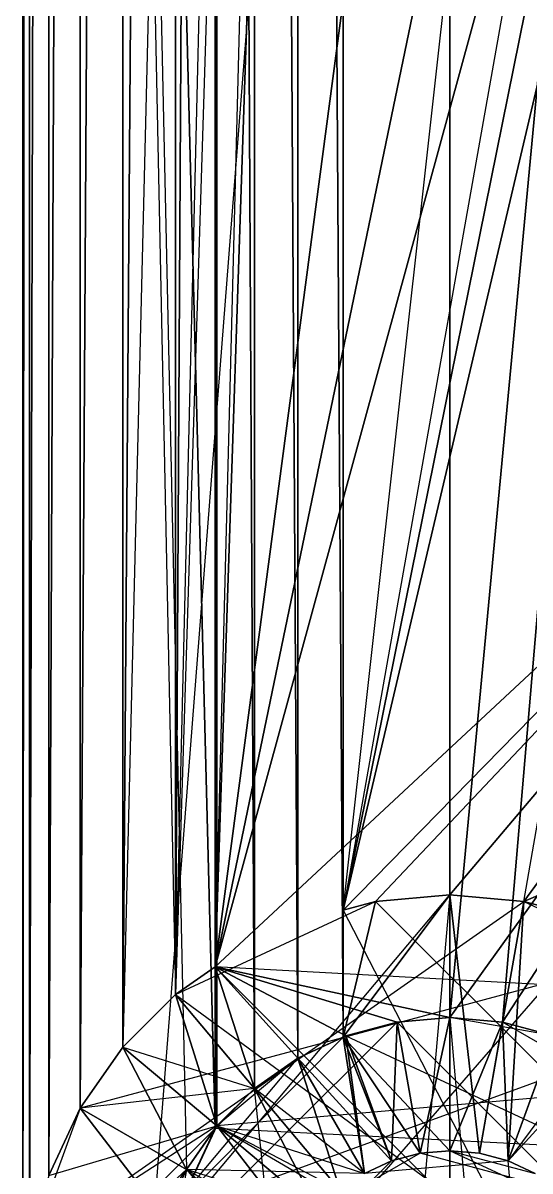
# Model space of a CAD drawing. Extents: x -139 to 143, y -92 to 96.
# Drawn here: x -138.63 to -127.47, y -79.71 to -54.4 of the extents above; entities that cross this region are included whole.
import ezdxf

# ---------------------------------------------------------------- set-up
doc = ezdxf.new("R2010")
doc.units = 0
doc.layers.get('0').update_dxf_attribs({"linetype": 'CONTINUOUS'})

msp = doc.modelspace()

# ---------------------------------------------------------------- linework, layer by layer
at = {"color": 7}
for points in [[(133.958, 95.572, 5.052), (-129.233, 95.572, -0.587), (133.958, 95.572, 5.052), (-129.233, 95.572, 5.052), (-129.233, 95.572, -0.587), (-129.233, -92.422, -0.587), (133.958, -92.422, -0.822), (-129.233, -92.422, -0.822), (-129.233, -92.422, -0.587), (-129.233, -92.422, -0.587), (133.958, -92.422, -0.587)], [(143.358, -83.022, -0.822), (-138.633, -83.022, -0.587), (-135.931, -83.022, -0.822), (-138.633, -83.022, -0.822), (-138.633, -83.022, -0.587), (-135.931, -83.022, -0.822), (-138.633, -83.022, -0.587), (-135.931, -83.022, -0.587), (-135.931, -83.022, -0.822), (-129.233, -92.422, -0.587), (-129.233, -89.72, -0.822), (-129.233, -89.72, -0.587), (-129.233, -92.422, -0.587), (-129.233, -89.72, -0.822), (-129.233, -92.422, -0.587), (-129.233, -92.422, -0.822), (-129.233, -89.72, -0.822), (-129.233, 92.869, -0.587)], [(133.958, -92.422, -0.587), (-134.403, -78.774, -0.822), (-134.403, 81.923, -5.287), (-134.403, 81.923, -0.822), (-134.403, -78.774, -0.822), (-134.403, 81.923, -5.287), (-134.403, -78.774, -0.822), (-134.403, -78.774, -5.287), (-134.403, 81.923, -5.287), (-134.403, -75.211, 5.287), (-134.403, 78.361, 5.052), (-134.403, 78.361, 5.287), (-134.403, -75.211, 5.287), (-134.403, 78.361, 5.052), (-134.403, -75.211, 5.287), (-134.403, -75.211, 5.052), (-134.403, 78.361, 5.052), (128.158, 89.521, -5.287), (-122.968, 88.522, -5.287), (127.692, 88.522, -5.287)], [(-135.931, -83.022, 5.287), (-122.638, 87.335, 5.287)], [(-138.633, -83.022, 5.052), (-138.633, 86.172, -0.587), (-138.633, 86.172, 5.052), (-138.633, -83.022, 5.052), (-138.633, -83.022, -0.587), (-138.633, 86.172, -0.587), (-138.633, -83.022, 5.052), (-138.633, -83.022, -0.587), (-138.633, 86.172, -0.587), (-138.633, -83.022, -0.587), (-138.633, 86.172, -0.822), (-138.633, 86.172, -0.587), (-138.633, 86.172, -0.822), (-138.633, -83.022, -0.587), (-138.633, -83.022, -0.822), (-138.633, 86.172, -0.822), (140.553, 85.009, -0.822)], [(-138.633, 86.172, -0.822), (-134.403, -78.774, -0.822), (-134.403, 81.923, -0.822)], [(-138.633, 86.172, -0.822), (-138.633, -83.022, -0.822), (-134.403, -78.774, -0.822), (-138.633, 86.172, -0.822), (-138.633, -83.022, -0.822), (-138.633, 86.172, -0.822)], [(-138.633, 86.172, -0.822), (-134.403, -78.774, -0.822), (-138.633, -83.022, -0.822), (-135.033, -79.674, -0.822), (-134.403, -78.774, -0.822), (-138.633, 86.172, -0.822)], [(-138.633, 86.172, -0.822), (-135.033, -79.674, -0.822), (-138.633, -83.022, -0.822), (-135.527, -80.732, -0.822), (-135.033, -79.674, -0.822), (-135.527, -80.732, -0.822), (-138.633, -83.022, -0.822), (-135.829, -81.859, -0.822), (-135.527, -80.732, -0.822), (-135.829, -81.859, -0.822), (-138.633, -83.022, -0.822), (-135.931, -83.022, -0.822), (-135.829, -81.859, -0.822), (132.795, -89.618, -0.822)], [(-138.633, 86.172, -0.822), (-135.275, -75.822, 5.052), (-134.403, 78.361, 5.052), (-134.403, -75.211, 5.052), (-135.275, -75.822, 5.052), (-135.275, -75.822, 5.052), (-135.275, 78.971, 5.052)], [(-138.066, 82.957, 5.052), (-138.49, -81.39, 5.052), (-138.633, -83.022, 5.052), (-138.49, 84.54, 5.052), (-138.49, -81.39, 5.052), (-138.633, -83.022, 5.052), (-138.49, 84.54, 5.052), (-138.633, -83.022, 5.052), (-138.633, 86.172, 5.052)], [(-137.374, 81.472, 5.052), (-138.066, -79.808, 5.052), (-138.49, -81.39, 5.052), (-138.066, 82.957, 5.052), (-138.066, -79.808, 5.052), (-138.49, -81.39, 5.052), (-138.49, -81.39, 5.052), (-138.49, 84.54, 5.052)], [(-136.434, 80.13, 5.052), (-137.374, -78.323, 5.052), (-138.066, -79.808, 5.052), (-137.374, 81.472, 5.052), (-137.374, -78.323, 5.052), (-138.066, -79.808, 5.052), (-138.066, -79.808, 5.052), (-138.066, 82.957, 5.052)], [(-134.403, 81.923, -5.287), (-134.364, -78.717, -5.287), (-134.364, 81.867, -5.287)], [(-134.403, 81.923, -5.287), (-134.364, -78.717, -5.287), (-134.403, 81.923, -5.287), (-134.403, -78.774, -5.287), (-134.364, -78.717, -5.287), (-122.968, -85.372, -5.287), (128.158, -86.371, -5.287)], [(-134.364, 81.867, -5.287), (-133.538, -77.892, -5.287), (-133.538, 81.042, -5.287)], [(-134.364, 81.867, -5.287), (-134.364, -78.717, -5.287), (-133.538, -77.892, -5.287), (-134.364, 81.867, -5.287)], [(-135.275, 78.971, 5.052), (-136.434, -76.98, 5.052), (-137.374, -78.323, 5.052), (-136.434, 80.13, 5.052), (-136.434, -76.98, 5.052), (-137.374, -78.323, 5.052), (-137.374, -78.323, 5.052), (-137.374, 81.472, 5.052)], [(-133.538, 81.042, -5.287), (-132.582, -77.222, -5.287), (-132.582, 80.372, -5.287)], [(-133.538, 81.042, -5.287), (-133.538, -77.892, -5.287), (-132.582, -77.222, -5.287), (-133.538, 81.042, -5.287)], [(-132.582, 80.372, 5.287), (-136.434, -76.98, 5.287), (-134.364, -78.717, 5.287), (-135.033, -79.674, 5.287), (-136.434, -76.98, 5.287), (-133.538, -77.892, 5.287), (-135.275, -75.822, 5.287), (-134.403, -75.211, 5.287), (-133.538, -77.892, 5.287), (-137.374, -78.323, 5.287), (-135.033, -79.674, 5.287), (-135.527, -80.732, 5.287), (-137.374, -78.323, 5.287), (-138.066, -79.808, 5.287)], [(-132.582, 80.372, -5.287), (-131.583, -76.757, -5.287), (-131.583, 79.906, -5.287)], [(-132.582, 80.372, -5.287), (-132.582, -77.222, -5.287), (-131.583, -76.757, -5.287), (-132.582, 80.372, -5.287)], [(-134.403, 78.361, 5.052), (-135.275, -75.822, 5.052), (-136.434, -76.98, 5.052), (-135.275, 78.971, 5.052), (-135.275, -75.822, 5.052), (-136.434, -76.98, 5.052), (-136.434, -76.98, 5.052), (-136.434, 80.13, 5.052)], [(-130.396, 79.576, 5.287), (-135.275, -75.822, 5.287), (-133.538, -77.892, 5.287), (-134.364, -78.717, 5.287), (-135.275, -75.822, 5.287), (-131.524, 79.879, 5.287)], [(-131.583, 79.906, -5.287), (-131.583, -73.958, -0.587), (-131.583, 77.107, -0.587)], [(-131.583, 79.906, -5.287), (-131.583, -76.757, -5.287), (-131.583, -73.958, -0.587), (-131.583, 79.906, -5.287), (-131.583, -76.757, -5.287), (-131.583, -73.958, -0.587), (-131.583, -76.757, -5.287), (-131.583, -76.757, -0.587), (-131.583, -73.958, -0.587), (-131.583, 77.107, -0.117), (-131.583, -73.958, -0.587), (-131.583, -73.958, -0.117), (-131.583, 77.107, -0.117)], [(-129.233, 79.475, 5.287), (-134.403, -75.211, 5.287), (-132.582, -77.222, 5.287), (-133.538, -77.892, 5.287), (-134.403, -75.211, 5.287), (-130.396, 79.576, 5.287)], [(-116.309, 12.149, 5.287), (-134.403, -75.211, 5.287), (-129.233, -76.325, 5.287), (-130.396, -76.427, 5.287), (-134.403, -75.211, 5.287), (-129.233, 79.475, 5.287)], [(-129.233, 79.475, 5.287), (-134.403, -75.211, 5.287), (-130.396, -76.427, 5.287), (-131.524, -76.729, 5.287), (-134.403, -75.211, 5.287), (-116.309, 61.498, 5.287)], [(-116.309, 61.498, 5.287), (-134.403, -75.211, 5.287), (-131.524, -76.729, 5.287), (-132.582, -77.222, 5.287), (-134.403, -75.211, 5.287), (-129.233, 79.475, 5.287)], [(-116.309, 12.149, 5.287), (-134.403, -75.211, 5.287), (-134.403, 78.361, 5.287)], [(-131.583, 77.107, -0.587), (-131.583, -73.958, -0.587), (-131.583, 77.107, -0.117)], [(-131.583, 77.107, -0.117), (-131.583, -73.958, -0.117), (-114.934, 75.849, -0.117)], [(-135.527, -85.313, 5.287), (1.187, 72.072, -9.4)], [(-116.309, 61.498, 5.287), (-116.309, -58.348, 5.287), (-129.233, -76.325, 5.287), (-134.403, -75.211, 5.287), (-116.309, -58.348, 5.287), (-116.309, 12.149, 5.287)], [(-116.309, 61.498, -0.117), (-116.309, -68.923, -0.117), (-127.601, -73.766, -0.117), (-126.019, -74.19, -0.117), (-116.309, -68.923, -0.117), (-116.309, 1.575, -0.117), (-131.583, -73.958, -0.117), (-116.309, -9, -0.117)], [(-116.309, 61.498, 5.287), (-129.233, -76.325, 5.287), (-116.309, -58.348, 5.287), (-128.07, -76.427, 5.287), (-129.233, -76.325, 5.287), (-116.309, 61.498, 5.287)], [(-116.309, 61.498, 5.287), (-128.07, -76.427, 5.287), (-116.309, -58.348, 5.287), (-126.943, -76.729, 5.287), (-128.07, -76.427, 5.287), (-116.309, 61.498, 5.287)], [(-57.561, 21.549, 5.287), (-57.561, -18.4, 5.287), (-57.561, -18.4, 5.287), (-66.961, -58.348, 5.287), (-66.961, -9, 5.287), (-57.561, -18.4, 5.287), (-121.422, -88.192, 5.287), (-66.961, -58.348, 5.287), (-57.561, -70.098, 5.287), (-121.422, -88.192, 5.287), (-134.403, -75.211, 5.287), (-116.309, -9, 5.287), (-116.309, -58.348, 5.287), (-134.403, -75.211, 5.287), (-116.309, -9, 5.287), (-134.403, -75.211, 5.287), (-116.309, 12.149, 5.287)], [(-116.309, 12.149, -0.117), (-131.583, -73.958, -0.117), (-116.309, 1.575, -0.117)], [(-116.309, 1.575, -0.117), (-116.309, -58.348, -0.117), (-127.601, -73.766, -0.117), (-116.309, -68.923, -0.117), (-116.309, -58.348, -0.117), (-129.233, -73.623, -0.117), (-116.309, -58.348, -0.117), (-130.866, -73.766, -0.117), (-129.233, -73.623, -0.117), (-127.601, -73.766, -0.117), (-116.309, -58.348, -0.117), (-129.233, -73.623, -0.117), (-127.601, -73.766, -0.117), (-116.309, -9, -0.117), (-131.583, -73.958, -0.117), (-116.309, -58.348, -0.117), (-116.309, -9, -0.117), (-116.309, -58.348, -0.117), (-131.583, -73.958, -0.117), (-130.866, -73.766, -0.117), (-116.309, -58.348, -0.117), (-66.961, -58.348, -0.117)], [(-138.49, -81.39, 5.052), (-127.601, -73.766, -0.117), (-129.233, -73.623, -0.587), (-127.601, -73.766, -0.587), (-127.601, -73.766, -0.117), (-129.233, -73.623, -0.587), (-127.601, -73.766, -0.117), (-129.233, -73.623, -0.117), (-129.233, -73.623, -0.587), (-130.866, -92.279, -0.587)], [(-138.49, -84.655, -0.587), (-129.233, -73.623, -0.117), (-130.866, -73.766, -0.587), (-129.233, -73.623, -0.587), (-129.233, -73.623, -0.117), (-130.866, -73.766, -0.587), (-129.233, -73.623, -0.117), (-130.866, -73.766, -0.117), (-130.866, -73.766, -0.587), (-119.977, -84.655, -0.587)], [(-126.019, -74.19, -0.587), (-127.601, -73.766, -0.587), (-128.581, -79.32, -0.587), (-127.947, -79.489, -0.587), (-127.601, -73.766, -0.587), (-129.233, -73.623, -0.587), (-128.581, -79.32, -0.587), (-127.601, -73.766, -0.587), (-129.233, -73.623, -0.587), (-129.233, -73.623, -0.587), (-129.233, -79.263, -0.587), (-128.581, -79.32, -0.587), (-129.233, -73.623, -0.587), (-131.583, -76.757, -0.587), (-129.233, -79.263, -0.587), (-129.233, -73.623, -0.587), (-131.583, -76.757, -0.587), (-129.233, -79.263, -0.587), (-131.583, -76.757, -0.587), (-129.886, -79.32, -0.587), (-129.233, -79.263, -0.587), (-131.583, -76.757, -0.587), (-129.233, -73.623, -0.587), (-130.866, -73.766, -0.587), (-131.583, -76.757, -0.587), (-129.886, -79.32, -0.587), (-131.583, -76.757, -0.587), (-130.519, -79.489, -0.587), (-129.886, -79.32, -0.587), (-131.583, -76.757, -0.587), (-130.866, -73.766, -0.587), (-131.583, -73.958, -0.587), (-131.583, -76.757, -0.587), (-130.519, -79.489, -0.587), (-131.583, -76.757, -0.587), (-131.113, -79.766, -0.587), (-130.519, -79.489, -0.587), (-132.582, -77.222, -0.587), (-131.113, -79.766, -0.587), (-131.583, -76.757, -0.587), (-132.582, -77.222, -0.587), (-131.113, -79.766, -0.587), (-132.582, -77.222, -0.587), (-131.65, -80.142, -0.587)], [(-123.191, -75.822, -0.117), (-134.403, -75.211, 5.287), (-135.275, -75.822, 5.052), (-134.403, -75.211, 5.052), (-134.403, -75.211, 5.287), (-135.275, -75.822, 5.052), (-134.403, -75.211, 5.287), (-135.275, -75.822, 5.287), (-135.275, -75.822, 5.052), (-130.866, -73.766, -0.117), (-131.583, -73.958, -0.587), (-130.866, -73.766, -0.587), (-130.866, -73.766, -0.117), (-131.583, -73.958, -0.587), (-130.866, -73.766, -0.117), (-131.583, -73.958, -0.117), (-131.583, -73.958, -0.587), (-123.191, -90.223, 5.052)], [(-124.534, -74.882, -0.587), (-127.947, -79.489, -0.587), (-126.019, -74.19, -0.587), (-127.601, -73.766, -0.587), (-127.947, -79.489, -0.587), (-126.019, -74.19, -0.587), (-127.947, -79.489, -0.587), (-127.354, -79.766, -0.587)], [(-126.019, -74.19, -0.117), (-127.601, -73.766, -0.587), (-126.019, -74.19, -0.587)], [(-126.019, -74.19, -0.117), (-127.601, -73.766, -0.587), (-126.019, -74.19, -0.117), (-127.601, -73.766, -0.117), (-127.601, -73.766, -0.587), (-123.191, -75.822, -0.117)], [(-124.534, -74.882, -0.587), (-137.374, -78.323, 5.287), (-136.434, -76.98, 5.052), (-136.434, -76.98, 5.287), (-137.374, -78.323, 5.287), (-136.434, -76.98, 5.052), (-137.374, -78.323, 5.287), (-137.374, -78.323, 5.052), (-136.434, -76.98, 5.052), (-136.434, -76.98, 5.287), (-135.275, -75.822, 5.052), (-135.275, -75.822, 5.287), (-136.434, -76.98, 5.287), (-135.275, -75.822, 5.052), (-136.434, -76.98, 5.287), (-136.434, -76.98, 5.052), (-135.275, -75.822, 5.052), (-125.474, -83.022, -0.587)], [(-138.066, -79.808, 5.287), (-134.364, -78.717, 5.287), (-136.434, -76.98, 5.287), (-135.275, -75.822, 5.287), (-134.364, -78.717, 5.287), (-138.49, -81.39, 5.287)], [(-135.829, -81.859, 5.287), (-130.396, -76.427, 5.287), (-129.233, -76.325, 2.937), (-130.396, -76.427, 2.937), (-130.396, -76.427, 5.287), (-129.233, -76.325, 2.937), (-130.396, -76.427, 5.287), (-129.233, -76.325, 5.287), (-129.233, -76.325, 2.937), (-128.07, -89.618, 5.287)], [(-132.993, -83.022, 2.937), (-133.538, -77.892, 5.287), (-132.582, -77.222, 2.937), (-133.538, -77.892, 2.937), (-133.538, -77.892, 5.287), (-132.582, -77.222, 2.937), (-133.538, -77.892, 5.287), (-132.582, -77.222, 5.287), (-132.582, -77.222, 2.937), (-131.524, -76.729, 5.287), (-130.396, -76.427, 2.937), (-131.524, -76.729, 2.937), (-131.524, -76.729, 5.287), (-130.396, -76.427, 2.937), (-131.524, -76.729, 5.287), (-130.396, -76.427, 5.287), (-130.396, -76.427, 2.937), (-122.638, -84.185, 5.287)], [(-127.354, -79.766, 2.937), (-127.947, -79.489, 2.937), (-127.947, -79.489, 2.937), (-128.07, -76.427, 2.937), (-126.943, -76.729, 2.937), (-127.947, -79.489, 2.937), (-128.581, -79.32, 2.937), (-128.07, -76.427, 2.937), (-127.947, -79.489, 2.937), (-128.581, -79.32, 2.937), (-129.233, -79.263, 2.937), (-128.07, -76.427, 2.937), (-128.581, -79.32, 2.937), (-129.233, -79.263, 2.937), (-129.233, -79.263, 2.937), (-129.233, -76.325, 2.937), (-128.07, -76.427, 2.937), (-129.233, -79.263, 2.937), (-129.886, -79.32, 2.937), (-129.233, -76.325, 2.937), (-129.233, -79.263, 2.937), (-129.886, -79.32, 2.937), (-129.886, -79.32, 2.937), (-130.396, -76.427, 2.937), (-129.233, -76.325, 2.937), (-129.886, -79.32, 2.937), (-130.519, -79.489, 2.937), (-130.396, -76.427, 2.937), (-129.886, -79.32, 2.937), (-130.519, -79.489, 2.937), (-131.524, -76.729, 2.937), (-130.519, -79.489, 2.937), (-131.113, -79.766, 2.937), (-131.524, -76.729, 2.937), (-130.519, -79.489, 2.937), (-131.524, -76.729, 2.937), (-130.396, -76.427, 2.937), (-130.519, -79.489, 2.937), (-132.582, -77.222, 2.937), (-131.113, -79.766, 2.937)], [(-126.943, -76.729, 2.937), (-129.233, -76.325, 5.287), (-128.07, -76.427, 2.937), (-129.233, -76.325, 2.937), (-129.233, -76.325, 5.287), (-128.07, -76.427, 2.937), (-129.233, -76.325, 5.287), (-128.07, -76.427, 5.287), (-128.07, -76.427, 2.937), (-126.943, -76.729, 5.287)], [(-124.103, -78.717, 2.937), (-128.07, -76.427, 5.287), (-126.943, -76.729, 2.937), (-128.07, -76.427, 2.937), (-128.07, -76.427, 5.287), (-126.943, -76.729, 2.937), (-128.07, -76.427, 5.287), (-126.943, -76.729, 5.287)], [(-135.527, -80.732, -0.587), (-132.582, -77.222, -0.587), (-131.583, -76.757, -5.287), (-132.582, -77.222, -5.287), (-132.582, -77.222, -0.587), (-131.583, -76.757, -5.287), (-132.582, -77.222, -0.587), (-131.583, -76.757, -0.587), (-131.583, -76.757, -5.287), (-135.527, -80.732, -0.822), (-135.033, -79.674, -0.587), (-135.033, -79.674, -0.822), (-135.527, -80.732, -0.822), (-135.033, -79.674, -0.587), (-135.527, -80.732, -0.822)], [(-132.49, -81.142, 2.937), (-134.364, -78.717, 2.937), (-131.113, -79.766, 2.937), (-132.582, -77.222, 2.937), (-131.524, -76.729, 2.937), (-131.113, -79.766, 2.937), (-135.033, -79.674, 2.937), (-132.49, -81.142, 2.937)], [(-124.929, -77.892, 2.937), (-134.364, -78.717, 2.937), (-133.538, -77.892, 5.287), (-133.538, -77.892, 2.937), (-134.364, -78.717, 2.937), (-133.538, -77.892, 5.287), (-134.364, -78.717, 2.937), (-134.364, -78.717, 5.287), (-133.538, -77.892, 5.287), (-132.582, -77.222, 5.287), (-131.524, -76.729, 2.937), (-132.582, -77.222, 2.937), (-132.582, -77.222, 5.287), (-131.524, -76.729, 2.937), (-132.582, -77.222, 5.287), (-131.524, -76.729, 5.287), (-131.524, -76.729, 2.937), (-122.94, -80.732, 5.287)], [(-125.885, -77.222, 2.937), (-127.947, -79.489, 2.937), (-126.943, -76.729, 2.937)], [(-138.49, -84.655, 5.287), (-135.033, -79.674, 5.287), (-137.374, -78.323, 5.287), (-136.434, -76.98, 5.287), (-135.033, -79.674, 5.287), (-135.829, -84.185, 5.287)], [(-135.829, -81.859, -0.587), (-134.403, -78.774, -0.822), (-134.364, -78.717, -5.287), (-134.403, -78.774, -5.287), (-134.403, -78.774, -0.822), (-134.364, -78.717, -5.287), (-134.403, -78.774, -0.822), (-134.364, -78.717, -0.587), (-134.364, -78.717, -5.287), (-135.033, -79.674, -0.587), (-134.403, -78.774, -0.822), (-135.033, -79.674, -0.822), (-135.033, -79.674, -0.587), (-134.403, -78.774, -0.822), (-135.033, -79.674, -0.587), (-134.364, -78.717, -0.587), (-134.403, -78.774, -0.822), (-133.538, -77.892, -0.587), (-132.582, -77.222, -5.287), (-133.538, -77.892, -5.287), (-133.538, -77.892, -0.587), (-132.582, -77.222, -5.287), (-133.538, -77.892, -0.587), (-132.582, -77.222, -0.587), (-132.582, -77.222, -5.287), (-134.364, -78.717, -0.587), (-133.538, -77.892, -5.287), (-134.364, -78.717, -5.287), (-134.364, -78.717, -0.587), (-133.538, -77.892, -5.287), (-134.364, -78.717, -0.587), (-133.538, -77.892, -0.587), (-133.538, -77.892, -5.287), (-124.929, -88.153, -5.287)], [(-125.885, -77.222, 2.937), (-135.527, -80.732, 2.937), (-135.033, -79.674, 5.287), (-135.033, -79.674, 2.937), (-135.527, -80.732, 2.937), (-135.033, -79.674, 5.287), (-135.527, -80.732, 2.937)], [(-131.113, -79.766, -0.587), (-133.538, -77.892, -0.587), (-131.65, -80.142, -0.587), (-132.582, -77.222, -0.587), (-133.538, -77.892, -0.587), (-131.65, -80.142, -0.587), (-133.538, -77.892, -0.587), (-132.114, -80.606, -0.587)], [(-131.65, -80.142, 2.937), (-132.582, -77.222, 2.937), (-133.538, -77.892, 2.937), (-131.65, -80.142, 2.937)], [(-131.65, -80.142, 2.937), (-133.538, -77.892, 2.937), (-132.582, -77.222, 2.937), (-131.65, -80.142, 2.937)], [(-131.65, -80.142, -0.587), (-134.364, -78.717, -0.587), (-132.114, -80.606, -0.587), (-133.538, -77.892, -0.587), (-134.364, -78.717, -0.587), (-132.114, -80.606, -0.587), (-134.364, -78.717, -0.587), (-132.49, -81.142, -0.587)], [(-132.114, -80.606, 2.937), (-133.538, -77.892, 2.937), (-134.364, -78.717, 2.937), (-132.114, -80.606, 2.937)], [(-132.114, -80.606, 2.937), (-134.364, -78.717, 2.937), (-133.538, -77.892, 2.937), (-132.114, -80.606, 2.937)], [(-138.066, -79.808, 5.052), (-137.374, -78.323, 5.052), (-138.49, -81.39, 5.287)], [(-138.066, -79.808, 5.287), (-137.374, -78.323, 5.287), (-135.527, -80.732, 5.287)], [(-138.066, -79.808, 5.287), (-137.374, -78.323, 5.052), (-137.374, -78.323, 5.287), (-138.066, -79.808, 5.287), (-137.374, -78.323, 5.052), (-138.066, -79.808, 5.287)], [(-135.527, -80.732, 5.287), (-135.033, -79.674, 5.287), (-135.033, -79.674, 2.937), (-134.364, -78.717, 5.287), (-134.364, -78.717, 2.937), (-135.033, -79.674, 2.937), (-134.364, -78.717, 5.287), (-135.033, -79.674, 2.937), (-135.033, -79.674, 5.287), (-134.364, -78.717, 5.287), (-135.829, -81.859, 2.937)], [(-132.114, -80.606, -0.587), (-135.033, -79.674, -0.587), (-132.49, -81.142, -0.587), (-134.364, -78.717, -0.587), (-135.033, -79.674, -0.587), (-132.49, -81.142, -0.587), (-135.033, -79.674, -0.587), (-132.767, -81.736, -0.587)], [(-132.49, -81.142, 2.937), (-135.033, -79.674, 2.937), (-134.364, -78.717, 2.937), (-132.49, -81.142, 2.937)], [(-131.113, -79.766, -0.587), (-130.519, -79.489, 2.937), (-129.886, -79.32, -0.587), (-130.519, -79.489, -0.587), (-130.519, -79.489, 2.937), (-129.886, -79.32, -0.587), (-130.519, -79.489, 2.937), (-129.886, -79.32, 2.937), (-129.886, -79.32, -0.587), (-132.114, -80.606, -0.587)], [(-126.353, -80.606, -0.587), (-129.233, -79.263, 2.937), (-128.581, -79.32, -0.587), (-129.233, -79.263, -0.587), (-129.233, -79.263, 2.937), (-128.581, -79.32, -0.587), (-129.233, -79.263, 2.937), (-128.581, -79.32, 2.937), (-128.581, -79.32, -0.587), (-128.581, -79.32, 2.937), (-127.947, -79.489, -0.587), (-128.581, -79.32, -0.587), (-128.581, -79.32, 2.937), (-127.947, -79.489, -0.587), (-128.581, -79.32, 2.937), (-127.947, -79.489, 2.937), (-127.947, -79.489, -0.587), (-131.113, -79.766, 2.937), (-130.519, -79.489, -0.587), (-131.113, -79.766, -0.587)], [(-126.817, -80.142, -0.587), (-129.886, -79.32, 2.937), (-129.233, -79.263, -0.587), (-129.886, -79.32, -0.587), (-129.886, -79.32, 2.937), (-129.233, -79.263, -0.587), (-129.886, -79.32, 2.937), (-129.233, -79.263, 2.937), (-129.233, -79.263, -0.587), (-127.354, -79.766, 2.937)], [(-135.527, -80.732, -0.587), (-135.033, -79.674, -0.587), (-126.943, -89.316, -0.587)], [(-132.767, -81.736, -0.587), (-135.033, -79.674, -0.587), (-135.527, -80.732, -0.587)], [(-132.767, -81.736, 2.937), (-135.033, -79.674, 2.937), (-135.527, -80.732, 2.937)], [(-135.527, -80.732, 2.937), (-135.033, -79.674, 2.937), (-132.767, -81.736, 2.937)], [(-131.113, -79.766, 2.937), (-130.519, -79.489, -0.587), (-131.113, -79.766, 2.937), (-130.519, -79.489, 2.937), (-130.519, -79.489, -0.587), (-132.767, -81.736, -0.587)], [(-127.354, -86.279, -0.587), (-127.947, -79.489, 2.937), (-127.354, -79.766, -0.587), (-127.947, -79.489, -0.587), (-127.947, -79.489, 2.937), (-127.354, -79.766, -0.587), (-127.947, -79.489, 2.937), (-127.354, -79.766, 2.937)]]:
    msp.add_polyline3d(points, dxfattribs=at)

doc.saveas('drawing.dxf')
